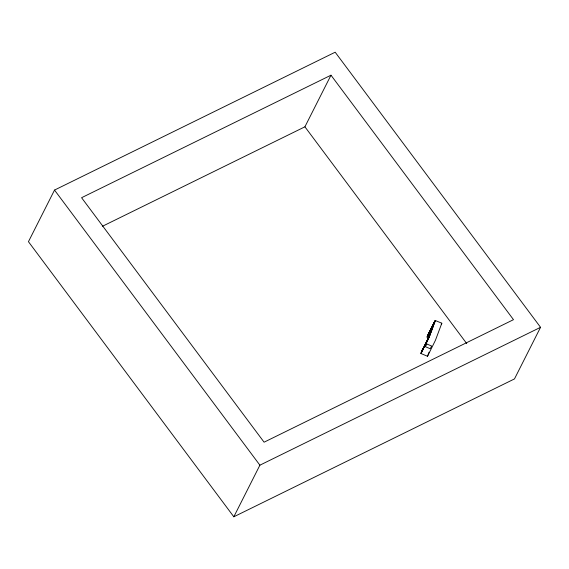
<?xml version="1.0" encoding="UTF-8"?>
<svg xmlns="http://www.w3.org/2000/svg" width="569" height="569" viewBox="0 0 569 569"><rect width="100%" height="100%" fill="white"/><g stroke="black" fill="none" stroke-linecap="round" stroke-linejoin="round"><path stroke-width="0.85" d="M433.187 325.66L428.564 337.517L421.458 351.848L423.222 348.953M430.761 332.858L432.035 329.252M434.993 321.663L434.702 322.573M430.164 333.477L434.36 322.317L427.035 337.054L428.585 337.702M427.447 336.08L427.682 335.518M428.564 333.825L428.329 334.387M428.72 333.967L428.507 334.458M434.175 323.213L434.773 321.336L427.682 336.002M433.614 324.33L433.912 323.37L433.67 323.754M434.14 323.875L434.609 322.424L434.275 322.943M427.895 334.778L435.114 320.425L441.829 323.213L435.427 340.305L427.518 356.272L420.847 353.477L428.165 338.548M421.152 352.666L421.707 351.955M430.008 334.849L432.063 329.593M433.67 325.134L434.424 323.32M427.518 356.272L429.054 352.211M430.114 334.75L430.285 334.295M430.32 333.633L428.187 338.79M429.631 335.091L429.168 336.251M429.88 335.191L429.417 336.357M429.929 335.233L429.069 337.175M432.746 327.474L433.03 326.855L432.831 327.41M433.436 325.76L432.326 327.737M428.82 337.068L435.157 320.418M429.033 336.72L428.578 337.78M429.282 336.82L428.898 337.573M428.649 337.474L427.596 339.913M428.827 337.879L428.393 338.861M428.727 337.958L428.272 338.946M428.357 338.285L420.847 353.477M422.255 350.44L422.013 351.066L423.03 349.039M428.343 334.458L429.353 332.296M428.194 339.295L427.838 340.013M54.524 190.074L28.45 241.69L233.823 516.787L514.476 378.926L540.55 327.31L335.177 52.213L54.524 190.074L259.898 465.179L233.823 516.787M102.52 226.234L304.913 126.809L330.98 75.2L513.494 319.671L264.087 442.191L81.58 197.713L330.98 75.2M427.035 337.054L434.993 321.435M427.639 336.179L431.622 328.192M423.976 347.453L428.151 339.202M421.401 352.766L422.916 349.764M424.431 346.77L427.084 341.514M441.267 324.11L441.829 323.213M259.898 465.179L540.55 327.31M304.913 126.809L466.729 343.569M421.821 350.981L423.051 348.463L421.821 350.981M426.807 343.996L425.434 346.72L430.249 348.74L431.622 346.016L426.807 343.996"/></g></svg>
